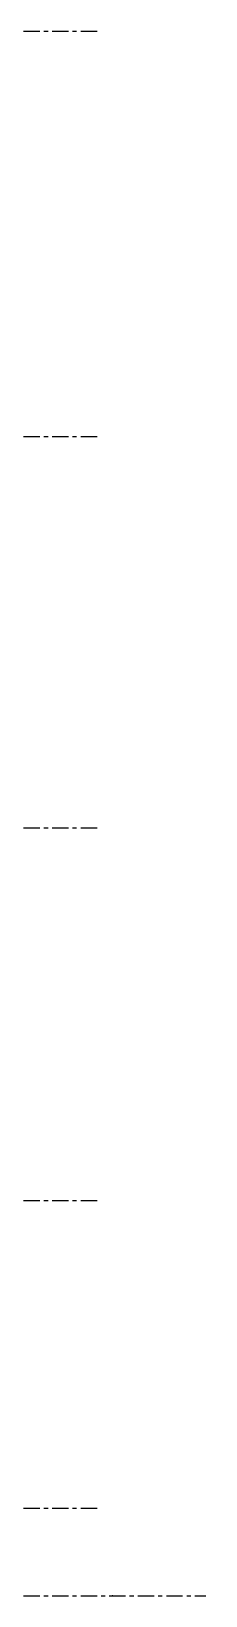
# Model space of a CAD drawing. Header units: millimetres. Extents: x -153298 to 620751, y -313239 to 250031.
# Drawn here: x 61254 to 63125, y 18086 to 34876 of the extents above; entities that cross this region are included whole.
import ezdxf

# ---------------------------------------------------------------- set-up
doc = ezdxf.new("R2010")
doc.units = ezdxf.units.MM
doc.linetypes.add('CENTER', pattern=[2, 1.25, -0.25, 0.25, -0.25])
doc.linetypes.add('TA_GL_000.70000', pattern=[1.925, 0.7, -0.175, 0.175, -0.175, 0.7])
doc.layers.add('000 - 0_SYM_DWG_GRIDLINE_MAIN_COLOR_251', color=251, linetype='Continuous')
doc.layers.add('000 - GRID', color=251, linetype='CENTER')
doc.styles.add('TA', font='', dxfattribs={"height": 4.5})
doc.styles.get('TA').set_extended_font_data('Cordia New')

# ---------------------------------------------------------------- blocks, each defined once
blk = doc.blocks.new('*U6394')
at = {"layer": '000 - 0_SYM_DWG_GRIDLINE_MAIN_COLOR_251', "color": 0, "linetype": 'ByBlock', "ltscale": 5}
blk.add_line((20, 0), (-651.81, 0), dxfattribs=at)
at = {"style": 'TA', "flags": 1}
blk.add_attdef('LOCATION', (6, -6), '', height=4.5, rotation=270, dxfattribs=at)
blk = doc.blocks.new('*U5051')
at = {"layer": '000 - 0_SYM_DWG_GRIDLINE_MAIN_COLOR_251', "color": 0, "linetype": 'ByBlock', "ltscale": 5}
blk.add_line((20, 0), (-674.45, 0), dxfattribs=at)
at = {"layer": '000 - 0_SYM_DWG_GRIDLINE_MAIN_COLOR_251', "color": 3}
blk.add_point((-654.45, 0), dxfattribs=at)
at = {"style": 'TA', "flags": 1}
blk.add_attdef('LOCATION', (6, -6), '', height=4.5, rotation=270, dxfattribs=at)
blk = doc.blocks.new('W-1-PP19-ST-ENT1-1_20260610-094632_ELEVATION_1_DIMS')
at = {"layer": '000 - GRID', "linetype": 'TA_GL_000.70000', "xscale": 50.00000000000004, "yscale": 50.00000000000004, "zscale": 50.00000000000004, "rotation": 180}
for name, p in [('*U6394', (-2830, 118300)), ('*U6394', (-2830, 113950)), ('*U6394', (-2830, 109750)), ('*U6394', (-2830, 105750)), ('*U6394', (-2830, 102450)), ('*U5051', (-2830, 101510))]:
    blk.add_blockref(name, p, dxfattribs=at)

msp = doc.modelspace()

# ---------------------------------------------------------------- block references
at = {"color": 6}
msp.add_blockref('W-1-PP19-ST-ENT1-1_20260610-094632_ELEVATION_1_DIMS', (32232.7713, -83424.1012), dxfattribs=at)

doc.saveas('drawing.dxf')
